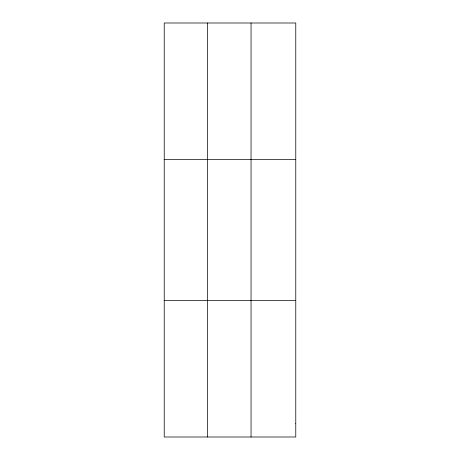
<?xml version="1.0" encoding="UTF-8"?>
<svg xmlns="http://www.w3.org/2000/svg" width="460" height="460" viewBox="0 0 460 460"><rect width="100%" height="100%" fill="white"/><g stroke="black" fill="none" stroke-linecap="round" stroke-linejoin="round"><path stroke-width="0.69" d="M207.638 23L207.638 437M251.045 23L251.045 437M164.226 159.62L295.774 159.62M164.226 300.38L295.774 300.38M295.774 423.338L295.774 437L164.226 437L164.226 23L295.774 23L295.774 423.338"/></g></svg>
